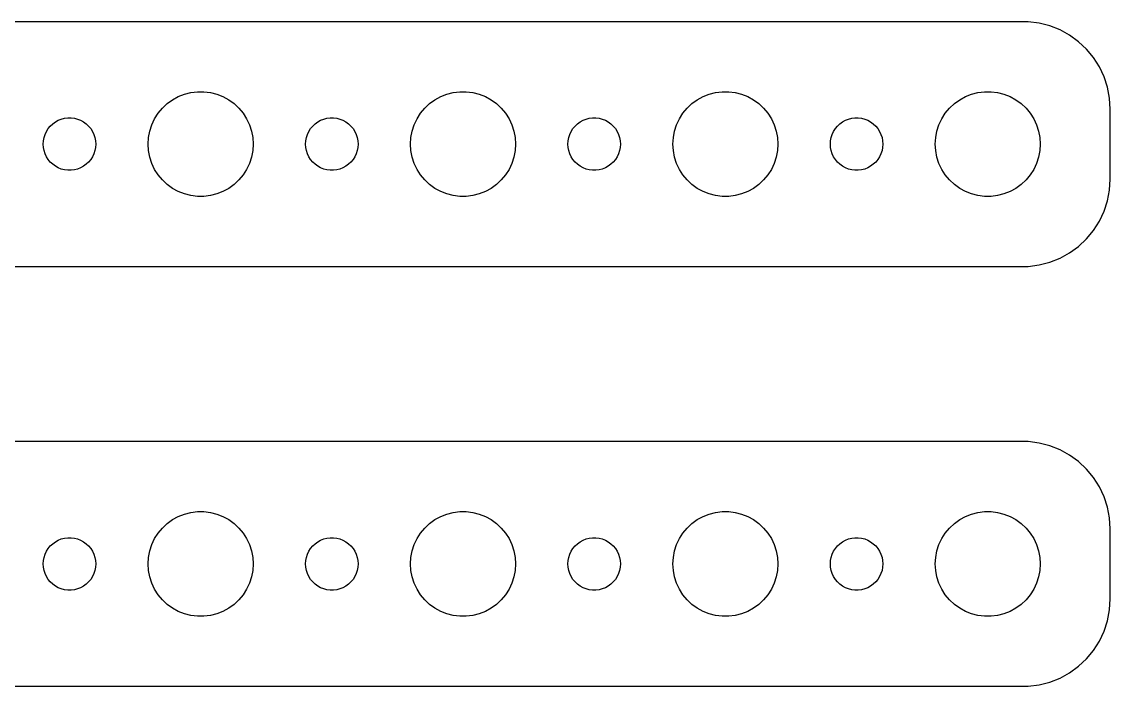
# Model space of a CAD drawing. Header units: metres. Extents: x -240 to 240, y 41 to 79.
# Drawn here: x 177.3 to 239.5, y 41 to 79 of the extents above; entities that cross this region are included whole.
import ezdxf

# ---------------------------------------------------------------- set-up
doc = ezdxf.new("R2010")
doc.units = ezdxf.units.M

msp = doc.modelspace()

# ---------------------------------------------------------------- linework, layer by layer
for p, q in [((234.814, 78.9901), (-234.814, 78.9901)), ((235.437, 78.9114), (234.814, 78.9901)), ((236.045, 78.7553), (235.437, 78.9114)), ((236.629, 78.5241), (236.045, 78.7553)), ((237.179, 78.2216), (236.629, 78.5241)), ((237.687, 77.8526), (237.179, 78.2216)), ((238.145, 77.4227), (237.687, 77.8526)), ((238.545, 76.9389), (238.145, 77.4227)), ((238.882, 76.4088), (238.545, 76.9389)), ((239.149, 75.8406), (238.882, 76.4088)), ((239.343, 75.2434), (239.149, 75.8406)), ((185.893, 74.533), (186.223, 74.7145)), ((186.223, 74.7145), (186.573, 74.8532)), ((186.573, 74.8532), (186.938, 74.9469)), ((186.938, 74.9469), (187.312, 74.9941)), ((187.312, 74.9941), (187.688, 74.9941)), ((187.688, 74.9941), (188.062, 74.9469)), ((188.062, 74.9469), (188.427, 74.8532)), ((188.427, 74.8532), (188.777, 74.7145)), ((188.777, 74.7145), (189.107, 74.533)), ((200.893, 74.533), (201.223, 74.7145)), ((201.223, 74.7145), (201.573, 74.8532)), ((201.573, 74.8532), (201.938, 74.9469)), ((201.938, 74.9469), (202.312, 74.9941)), ((202.312, 74.9941), (202.688, 74.9941)), ((202.688, 74.9941), (203.062, 74.9469)), ((203.062, 74.9469), (203.427, 74.8532)), ((203.427, 74.8532), (203.777, 74.7145)), ((203.777, 74.7145), (204.107, 74.533)), ((215.893, 74.533), (216.223, 74.7145)), ((216.223, 74.7145), (216.573, 74.8532)), ((216.573, 74.8532), (216.938, 74.9469)), ((216.938, 74.9469), (217.312, 74.9941)), ((217.312, 74.9941), (217.688, 74.9941)), ((217.688, 74.9941), (218.062, 74.9469)), ((218.062, 74.9469), (218.427, 74.8532)), ((218.427, 74.8532), (218.777, 74.7145)), ((218.777, 74.7145), (219.107, 74.533)), ((230.893, 74.533), (231.223, 74.7145)), ((231.223, 74.7145), (231.573, 74.8532)), ((231.573, 74.8532), (231.938, 74.9469)), ((231.938, 74.9469), (232.312, 74.9941)), ((232.312, 74.9941), (232.688, 74.9941)), ((232.688, 74.9941), (233.062, 74.9469)), ((233.062, 74.9469), (233.427, 74.8532)), ((233.427, 74.8532), (233.777, 74.7145)), ((233.777, 74.7145), (234.107, 74.533)), ((239.461, 74.6267), (239.343, 75.2434)), ((185.073, 73.7634), (185.313, 74.0536)), ((185.313, 74.0536), (185.588, 74.3115)), ((185.588, 74.3115), (185.893, 74.533)), ((189.107, 74.533), (189.412, 74.3115)), ((189.412, 74.3115), (189.687, 74.0536)), ((189.687, 74.0536), (189.927, 73.7634)), ((200.073, 73.7634), (200.313, 74.0536)), ((200.313, 74.0536), (200.588, 74.3115)), ((200.588, 74.3115), (200.893, 74.533)), ((204.107, 74.533), (204.412, 74.3115)), ((204.412, 74.3115), (204.687, 74.0536)), ((204.687, 74.0536), (204.927, 73.7634)), ((215.073, 73.7634), (215.313, 74.0536)), ((215.313, 74.0536), (215.588, 74.3115)), ((215.588, 74.3115), (215.893, 74.533)), ((219.107, 74.533), (219.412, 74.3115)), ((219.412, 74.3115), (219.687, 74.0536)), ((219.687, 74.0536), (219.927, 73.7634)), ((230.073, 73.7634), (230.313, 74.0536)), ((230.313, 74.0536), (230.588, 74.3115)), ((230.588, 74.3115), (230.893, 74.533)), ((234.107, 74.533), (234.412, 74.3115)), ((234.412, 74.3115), (234.687, 74.0536)), ((234.687, 74.0536), (234.927, 73.7634)), ((239.5, 74), (239.461, 74.6267)), ((179.361, 73.3572), (179.536, 73.4266)), ((179.536, 73.4266), (179.719, 73.4734)), ((179.719, 73.4734), (179.906, 73.497)), ((179.906, 73.497), (180.094, 73.497)), ((180.094, 73.497), (180.281, 73.4734)), ((180.281, 73.4734), (180.464, 73.4266)), ((180.464, 73.4266), (180.639, 73.3572)), ((184.711, 73.1044), (184.871, 73.4453)), ((184.871, 73.4453), (185.073, 73.7634)), ((189.927, 73.7634), (190.129, 73.4453)), ((190.129, 73.4453), (190.289, 73.1044)), ((194.361, 73.3572), (194.536, 73.4266)), ((194.536, 73.4266), (194.719, 73.4734)), ((194.719, 73.4734), (194.906, 73.497)), ((194.906, 73.497), (195.094, 73.497)), ((195.094, 73.497), (195.281, 73.4734)), ((195.281, 73.4734), (195.464, 73.4266)), ((195.464, 73.4266), (195.639, 73.3572)), ((199.711, 73.1044), (199.871, 73.4453)), ((199.871, 73.4453), (200.073, 73.7634)), ((204.927, 73.7634), (205.129, 73.4453)), ((205.129, 73.4453), (205.289, 73.1044)), ((209.361, 73.3572), (209.536, 73.4266)), ((209.536, 73.4266), (209.719, 73.4734)), ((209.719, 73.4734), (209.906, 73.497)), ((209.906, 73.497), (210.094, 73.497)), ((210.094, 73.497), (210.281, 73.4734)), ((210.281, 73.4734), (210.464, 73.4266)), ((210.464, 73.4266), (210.639, 73.3572)), ((214.711, 73.1044), (214.871, 73.4453)), ((214.871, 73.4453), (215.073, 73.7634)), ((219.927, 73.7634), (220.129, 73.4453)), ((220.129, 73.4453), (220.289, 73.1044)), ((224.361, 73.3572), (224.536, 73.4266)), ((224.536, 73.4266), (224.719, 73.4734)), ((224.719, 73.4734), (224.906, 73.497)), ((224.906, 73.497), (225.094, 73.497)), ((225.094, 73.497), (225.281, 73.4734)), ((225.281, 73.4734), (225.464, 73.4266)), ((225.464, 73.4266), (225.639, 73.3572)), ((229.711, 73.1044), (229.871, 73.4453)), ((229.871, 73.4453), (230.073, 73.7634)), ((234.927, 73.7634), (235.129, 73.4453)), ((235.129, 73.4453), (235.289, 73.1044)), ((239.5, 70), (239.5, 74)), ((178.686, 72.7226), (178.786, 72.8817)), ((178.786, 72.8817), (178.907, 73.0268)), ((178.907, 73.0268), (179.044, 73.1558)), ((179.044, 73.1558), (179.196, 73.2665)), ((179.196, 73.2665), (179.361, 73.3572)), ((180.639, 73.3572), (180.804, 73.2665)), ((180.804, 73.2665), (180.956, 73.1558)), ((180.956, 73.1558), (181.093, 73.0268)), ((181.093, 73.0268), (181.214, 72.8817)), ((181.214, 72.8817), (181.314, 72.7226)), ((184.594, 72.7461), (184.711, 73.1044)), ((190.289, 73.1044), (190.406, 72.7461)), ((193.686, 72.7226), (193.786, 72.8817)), ((193.786, 72.8817), (193.907, 73.0268)), ((193.907, 73.0268), (194.044, 73.1558)), ((194.044, 73.1558), (194.196, 73.2665)), ((194.196, 73.2665), (194.361, 73.3572)), ((195.639, 73.3572), (195.804, 73.2665)), ((195.804, 73.2665), (195.956, 73.1558)), ((195.956, 73.1558), (196.093, 73.0268)), ((196.093, 73.0268), (196.214, 72.8817)), ((196.214, 72.8817), (196.314, 72.7226)), ((199.594, 72.7461), (199.711, 73.1044)), ((205.289, 73.1044), (205.406, 72.7461)), ((208.686, 72.7226), (208.786, 72.8817)), ((208.786, 72.8817), (208.907, 73.0268)), ((208.907, 73.0268), (209.044, 73.1558)), ((209.044, 73.1558), (209.196, 73.2665)), ((209.196, 73.2665), (209.361, 73.3572)), ((210.639, 73.3572), (210.804, 73.2665)), ((210.804, 73.2665), (210.956, 73.1558)), ((210.956, 73.1558), (211.093, 73.0268)), ((211.093, 73.0268), (211.214, 72.8817)), ((211.214, 72.8817), (211.314, 72.7226)), ((214.594, 72.7461), (214.711, 73.1044)), ((220.289, 73.1044), (220.406, 72.7461)), ((223.686, 72.7226), (223.786, 72.8817)), ((223.786, 72.8817), (223.907, 73.0268)), ((223.907, 73.0268), (224.044, 73.1558)), ((224.044, 73.1558), (224.196, 73.2665)), ((224.196, 73.2665), (224.361, 73.3572)), ((225.639, 73.3572), (225.804, 73.2665)), ((225.804, 73.2665), (225.956, 73.1558)), ((225.956, 73.1558), (226.093, 73.0268)), ((226.093, 73.0268), (226.214, 72.8817)), ((226.214, 72.8817), (226.314, 72.7226)), ((229.594, 72.7461), (229.711, 73.1044)), ((235.289, 73.1044), (235.406, 72.7461)), ((178.5, 72), (178.512, 72.188)), ((178.512, 72.188), (178.547, 72.373)), ((178.547, 72.373), (178.605, 72.5522)), ((178.605, 72.5522), (178.686, 72.7226)), ((181.314, 72.7226), (181.395, 72.5522)), ((181.395, 72.5522), (181.453, 72.373)), ((181.453, 72.373), (181.488, 72.188)), ((181.488, 72.188), (181.5, 72)), ((184.5, 72), (184.524, 72.376)), ((184.524, 72.376), (184.594, 72.7461)), ((190.406, 72.7461), (190.476, 72.376)), ((190.476, 72.376), (190.5, 72)), ((193.5, 72), (193.512, 72.188)), ((193.512, 72.188), (193.547, 72.373)), ((193.547, 72.373), (193.605, 72.5522)), ((193.605, 72.5522), (193.686, 72.7226)), ((196.314, 72.7226), (196.395, 72.5522)), ((196.395, 72.5522), (196.453, 72.373)), ((196.453, 72.373), (196.488, 72.188)), ((196.488, 72.188), (196.5, 72)), ((199.5, 72), (199.524, 72.376)), ((199.524, 72.376), (199.594, 72.7461)), ((205.406, 72.7461), (205.476, 72.376)), ((205.476, 72.376), (205.5, 72)), ((208.5, 72), (208.512, 72.188)), ((208.512, 72.188), (208.547, 72.373)), ((208.547, 72.373), (208.605, 72.5522)), ((208.605, 72.5522), (208.686, 72.7226)), ((211.314, 72.7226), (211.395, 72.5522)), ((211.395, 72.5522), (211.453, 72.373)), ((211.453, 72.373), (211.488, 72.188)), ((211.488, 72.188), (211.5, 72)), ((214.5, 72), (214.524, 72.376)), ((214.524, 72.376), (214.594, 72.7461)), ((220.406, 72.7461), (220.476, 72.376)), ((220.476, 72.376), (220.5, 72)), ((223.5, 72), (223.512, 72.188)), ((223.512, 72.188), (223.547, 72.373)), ((223.547, 72.373), (223.605, 72.5522)), ((223.605, 72.5522), (223.686, 72.7226)), ((226.314, 72.7226), (226.395, 72.5522)), ((226.395, 72.5522), (226.453, 72.373)), ((226.453, 72.373), (226.488, 72.188)), ((226.488, 72.188), (226.5, 72)), ((229.5, 72), (229.524, 72.376)), ((229.524, 72.376), (229.594, 72.7461)), ((235.406, 72.7461), (235.476, 72.376)), ((235.476, 72.376), (235.5, 72)), ((178.512, 71.812), (178.5, 72)), ((178.547, 71.627), (178.512, 71.812)), ((178.605, 71.4478), (178.547, 71.627)), ((181.453, 71.627), (181.395, 71.4478)), ((181.488, 71.812), (181.453, 71.627)), ((181.5, 72), (181.488, 71.812)), ((184.524, 71.624), (184.5, 72)), ((184.594, 71.2539), (184.524, 71.624)), ((190.476, 71.624), (190.406, 71.2539)), ((190.5, 72), (190.476, 71.624)), ((193.512, 71.812), (193.5, 72)), ((193.547, 71.627), (193.512, 71.812)), ((193.605, 71.4478), (193.547, 71.627)), ((196.453, 71.627), (196.395, 71.4478)), ((196.488, 71.812), (196.453, 71.627)), ((196.5, 72), (196.488, 71.812)), ((199.524, 71.624), (199.5, 72)), ((199.594, 71.2539), (199.524, 71.624)), ((205.476, 71.624), (205.406, 71.2539)), ((205.5, 72), (205.476, 71.624)), ((208.512, 71.812), (208.5, 72)), ((208.547, 71.627), (208.512, 71.812)), ((208.605, 71.4478), (208.547, 71.627)), ((211.453, 71.627), (211.395, 71.4478)), ((211.488, 71.812), (211.453, 71.627)), ((211.5, 72), (211.488, 71.812)), ((214.524, 71.624), (214.5, 72)), ((214.594, 71.2539), (214.524, 71.624)), ((220.476, 71.624), (220.406, 71.2539)), ((220.5, 72), (220.476, 71.624)), ((223.512, 71.812), (223.5, 72)), ((223.547, 71.627), (223.512, 71.812)), ((223.605, 71.4478), (223.547, 71.627)), ((226.453, 71.627), (226.395, 71.4478)), ((226.488, 71.812), (226.453, 71.627)), ((226.5, 72), (226.488, 71.812)), ((229.524, 71.624), (229.5, 72)), ((229.594, 71.2539), (229.524, 71.624)), ((235.476, 71.624), (235.406, 71.2539)), ((235.5, 72), (235.476, 71.624)), ((178.686, 71.2774), (178.605, 71.4478)), ((178.786, 71.1183), (178.686, 71.2774)), ((178.907, 70.9732), (178.786, 71.1183)), ((179.044, 70.8442), (178.907, 70.9732)), ((181.093, 70.9732), (180.956, 70.8442)), ((181.214, 71.1183), (181.093, 70.9732)), ((181.314, 71.2774), (181.214, 71.1183)), ((181.395, 71.4478), (181.314, 71.2774)), ((184.711, 70.8956), (184.594, 71.2539)), ((190.406, 71.2539), (190.289, 70.8956)), ((193.686, 71.2774), (193.605, 71.4478)), ((193.786, 71.1183), (193.686, 71.2774)), ((193.907, 70.9732), (193.786, 71.1183)), ((194.044, 70.8442), (193.907, 70.9732)), ((196.093, 70.9732), (195.956, 70.8442)), ((196.214, 71.1183), (196.093, 70.9732)), ((196.314, 71.2774), (196.214, 71.1183)), ((196.395, 71.4478), (196.314, 71.2774)), ((199.711, 70.8956), (199.594, 71.2539)), ((205.406, 71.2539), (205.289, 70.8956)), ((208.686, 71.2774), (208.605, 71.4478)), ((208.786, 71.1183), (208.686, 71.2774)), ((208.907, 70.9732), (208.786, 71.1183)), ((209.044, 70.8442), (208.907, 70.9732)), ((211.093, 70.9732), (210.956, 70.8442)), ((211.214, 71.1183), (211.093, 70.9732)), ((211.314, 71.2774), (211.214, 71.1183)), ((211.395, 71.4478), (211.314, 71.2774)), ((214.711, 70.8956), (214.594, 71.2539)), ((220.406, 71.2539), (220.289, 70.8956)), ((223.686, 71.2774), (223.605, 71.4478)), ((223.786, 71.1183), (223.686, 71.2774)), ((223.907, 70.9732), (223.786, 71.1183)), ((224.044, 70.8442), (223.907, 70.9732)), ((226.093, 70.9732), (225.956, 70.8442)), ((226.214, 71.1183), (226.093, 70.9732)), ((226.314, 71.2774), (226.214, 71.1183)), ((226.395, 71.4478), (226.314, 71.2774)), ((229.711, 70.8956), (229.594, 71.2539)), ((235.406, 71.2539), (235.289, 70.8956)), ((179.196, 70.7335), (179.044, 70.8442)), ((179.361, 70.6428), (179.196, 70.7335)), ((179.536, 70.5734), (179.361, 70.6428)), ((179.719, 70.5266), (179.536, 70.5734)), ((179.906, 70.503), (179.719, 70.5266)), ((180.094, 70.503), (179.906, 70.503)), ((180.281, 70.5266), (180.094, 70.503)), ((180.464, 70.5734), (180.281, 70.5266)), ((180.639, 70.6428), (180.464, 70.5734)), ((180.804, 70.7335), (180.639, 70.6428)), ((180.956, 70.8442), (180.804, 70.7335)), ((184.871, 70.5547), (184.711, 70.8956)), ((185.073, 70.2366), (184.871, 70.5547)), ((190.129, 70.5547), (189.927, 70.2366)), ((190.289, 70.8956), (190.129, 70.5547)), ((194.196, 70.7335), (194.044, 70.8442)), ((194.361, 70.6428), (194.196, 70.7335)), ((194.536, 70.5734), (194.361, 70.6428)), ((194.719, 70.5266), (194.536, 70.5734)), ((194.906, 70.503), (194.719, 70.5266)), ((195.094, 70.503), (194.906, 70.503)), ((195.281, 70.5266), (195.094, 70.503)), ((195.464, 70.5734), (195.281, 70.5266)), ((195.639, 70.6428), (195.464, 70.5734)), ((195.804, 70.7335), (195.639, 70.6428)), ((195.956, 70.8442), (195.804, 70.7335)), ((199.871, 70.5547), (199.711, 70.8956)), ((200.073, 70.2366), (199.871, 70.5547)), ((205.129, 70.5547), (204.927, 70.2366)), ((205.289, 70.8956), (205.129, 70.5547)), ((209.196, 70.7335), (209.044, 70.8442)), ((209.361, 70.6428), (209.196, 70.7335)), ((209.536, 70.5734), (209.361, 70.6428)), ((209.719, 70.5266), (209.536, 70.5734)), ((209.906, 70.503), (209.719, 70.5266)), ((210.094, 70.503), (209.906, 70.503)), ((210.281, 70.5266), (210.094, 70.503)), ((210.464, 70.5734), (210.281, 70.5266)), ((210.639, 70.6428), (210.464, 70.5734)), ((210.804, 70.7335), (210.639, 70.6428)), ((210.956, 70.8442), (210.804, 70.7335)), ((214.871, 70.5547), (214.711, 70.8956)), ((215.073, 70.2366), (214.871, 70.5547)), ((220.129, 70.5547), (219.927, 70.2366)), ((220.289, 70.8956), (220.129, 70.5547)), ((224.196, 70.7335), (224.044, 70.8442)), ((224.361, 70.6428), (224.196, 70.7335)), ((224.536, 70.5734), (224.361, 70.6428)), ((224.719, 70.5266), (224.536, 70.5734)), ((224.906, 70.503), (224.719, 70.5266)), ((225.094, 70.503), (224.906, 70.503)), ((225.281, 70.5266), (225.094, 70.503)), ((225.464, 70.5734), (225.281, 70.5266)), ((225.639, 70.6428), (225.464, 70.5734)), ((225.804, 70.7335), (225.639, 70.6428)), ((225.956, 70.8442), (225.804, 70.7335)), ((229.871, 70.5547), (229.711, 70.8956)), ((230.073, 70.2366), (229.871, 70.5547)), ((235.129, 70.5547), (234.927, 70.2366)), ((235.289, 70.8956), (235.129, 70.5547)), ((185.313, 69.9464), (185.073, 70.2366)), ((185.588, 69.6885), (185.313, 69.9464)), ((189.687, 69.9464), (189.412, 69.6885)), ((189.927, 70.2366), (189.687, 69.9464)), ((200.313, 69.9464), (200.073, 70.2366)), ((200.588, 69.6885), (200.313, 69.9464)), ((204.687, 69.9464), (204.412, 69.6885)), ((204.927, 70.2366), (204.687, 69.9464)), ((215.313, 69.9464), (215.073, 70.2366)), ((215.588, 69.6885), (215.313, 69.9464)), ((219.687, 69.9464), (219.412, 69.6885)), ((219.927, 70.2366), (219.687, 69.9464)), ((230.313, 69.9464), (230.073, 70.2366)), ((230.588, 69.6885), (230.313, 69.9464)), ((234.687, 69.9464), (234.412, 69.6885)), ((234.927, 70.2366), (234.687, 69.9464)), ((239.461, 69.3733), (239.5, 70)), ((185.893, 69.467), (185.588, 69.6885)), ((186.223, 69.2855), (185.893, 69.467)), ((186.573, 69.1468), (186.223, 69.2855)), ((186.938, 69.0531), (186.573, 69.1468)), ((188.427, 69.1468), (188.062, 69.0531)), ((188.777, 69.2855), (188.427, 69.1468)), ((189.107, 69.467), (188.777, 69.2855)), ((189.412, 69.6885), (189.107, 69.467)), ((200.893, 69.467), (200.588, 69.6885)), ((201.223, 69.2855), (200.893, 69.467)), ((201.573, 69.1468), (201.223, 69.2855)), ((201.938, 69.0531), (201.573, 69.1468)), ((203.427, 69.1468), (203.062, 69.0531)), ((203.777, 69.2855), (203.427, 69.1468)), ((204.107, 69.467), (203.777, 69.2855)), ((204.412, 69.6885), (204.107, 69.467)), ((215.893, 69.467), (215.588, 69.6885)), ((216.223, 69.2855), (215.893, 69.467)), ((216.573, 69.1468), (216.223, 69.2855)), ((216.938, 69.0531), (216.573, 69.1468)), ((218.427, 69.1468), (218.062, 69.0531)), ((218.777, 69.2855), (218.427, 69.1468)), ((219.107, 69.467), (218.777, 69.2855)), ((219.412, 69.6885), (219.107, 69.467)), ((230.893, 69.467), (230.588, 69.6885)), ((231.223, 69.2855), (230.893, 69.467)), ((231.573, 69.1468), (231.223, 69.2855)), ((231.938, 69.0531), (231.573, 69.1468)), ((233.427, 69.1468), (233.062, 69.0531)), ((233.777, 69.2855), (233.427, 69.1468)), ((234.107, 69.467), (233.777, 69.2855)), ((234.412, 69.6885), (234.107, 69.467)), ((239.343, 68.7566), (239.461, 69.3733)), ((187.312, 69.0059), (186.938, 69.0531)), ((187.688, 69.0059), (187.312, 69.0059)), ((188.062, 69.0531), (187.688, 69.0059)), ((202.312, 69.0059), (201.938, 69.0531)), ((202.688, 69.0059), (202.312, 69.0059)), ((203.062, 69.0531), (202.688, 69.0059)), ((217.312, 69.0059), (216.938, 69.0531)), ((217.688, 69.0059), (217.312, 69.0059)), ((218.062, 69.0531), (217.688, 69.0059)), ((232.312, 69.0059), (231.938, 69.0531)), ((232.688, 69.0059), (232.312, 69.0059)), ((233.062, 69.0531), (232.688, 69.0059)), ((239.149, 68.1594), (239.343, 68.7566)), ((238.882, 67.5912), (239.149, 68.1594)), ((238.545, 67.0611), (238.882, 67.5912)), ((238.145, 66.5773), (238.545, 67.0611)), ((237.179, 65.7784), (237.687, 66.1474)), ((237.687, 66.1474), (238.145, 66.5773)), ((236.045, 65.2447), (236.629, 65.4759)), ((236.629, 65.4759), (237.179, 65.7784)), ((-234.814, 65.0099), (234.814, 65.0099)), ((234.814, 65.0099), (235.437, 65.0886)), ((235.437, 65.0886), (236.045, 65.2447)), ((234.814, 54.9901), (-234.814, 54.9901)), ((235.437, 54.9114), (234.814, 54.9901)), ((236.045, 54.7553), (235.437, 54.9114)), ((236.629, 54.5241), (236.045, 54.7553)), ((237.179, 54.2216), (236.629, 54.5241)), ((237.687, 53.8526), (237.179, 54.2216)), ((238.145, 53.4227), (237.687, 53.8526)), ((238.545, 52.9389), (238.145, 53.4227)), ((238.882, 52.4088), (238.545, 52.9389)), ((239.149, 51.8406), (238.882, 52.4088)), ((239.343, 51.2434), (239.149, 51.8406)), ((239.461, 50.6267), (239.343, 51.2434)), ((185.588, 50.3115), (185.893, 50.533)), ((185.893, 50.533), (186.223, 50.7145)), ((186.223, 50.7145), (186.573, 50.8532)), ((186.573, 50.8532), (186.938, 50.9469)), ((186.938, 50.9469), (187.312, 50.9941)), ((187.312, 50.9941), (187.688, 50.9941)), ((187.688, 50.9941), (188.062, 50.9469)), ((188.062, 50.9469), (188.427, 50.8532)), ((188.427, 50.8532), (188.777, 50.7145)), ((188.777, 50.7145), (189.107, 50.533)), ((189.107, 50.533), (189.412, 50.3115)), ((200.588, 50.3115), (200.893, 50.533)), ((200.893, 50.533), (201.223, 50.7145)), ((201.223, 50.7145), (201.573, 50.8532)), ((201.573, 50.8532), (201.938, 50.9469)), ((201.938, 50.9469), (202.312, 50.9941)), ((202.312, 50.9941), (202.688, 50.9941)), ((202.688, 50.9941), (203.062, 50.9469)), ((203.062, 50.9469), (203.427, 50.8532)), ((203.427, 50.8532), (203.777, 50.7145)), ((203.777, 50.7145), (204.107, 50.533)), ((204.107, 50.533), (204.412, 50.3115)), ((215.588, 50.3115), (215.893, 50.533)), ((215.893, 50.533), (216.223, 50.7145)), ((216.223, 50.7145), (216.573, 50.8532)), ((216.573, 50.8532), (216.938, 50.9469)), ((216.938, 50.9469), (217.312, 50.9941)), ((217.312, 50.9941), (217.688, 50.9941)), ((217.688, 50.9941), (218.062, 50.9469)), ((218.062, 50.9469), (218.427, 50.8532)), ((218.427, 50.8532), (218.777, 50.7145)), ((218.777, 50.7145), (219.107, 50.533)), ((219.107, 50.533), (219.412, 50.3115)), ((230.588, 50.3115), (230.893, 50.533)), ((230.893, 50.533), (231.223, 50.7145)), ((231.223, 50.7145), (231.573, 50.8532)), ((231.573, 50.8532), (231.938, 50.9469)), ((231.938, 50.9469), (232.312, 50.9941)), ((232.312, 50.9941), (232.688, 50.9941)), ((232.688, 50.9941), (233.062, 50.9469)), ((233.062, 50.9469), (233.427, 50.8532)), ((233.427, 50.8532), (233.777, 50.7145)), ((233.777, 50.7145), (234.107, 50.533)), ((234.107, 50.533), (234.412, 50.3115)), ((239.5, 50), (239.461, 50.6267)), ((185.073, 49.7634), (185.313, 50.0536)), ((185.313, 50.0536), (185.588, 50.3115)), ((189.412, 50.3115), (189.687, 50.0536)), ((189.687, 50.0536), (189.927, 49.7634)), ((200.073, 49.7634), (200.313, 50.0536)), ((200.313, 50.0536), (200.588, 50.3115)), ((204.412, 50.3115), (204.687, 50.0536)), ((204.687, 50.0536), (204.927, 49.7634)), ((215.073, 49.7634), (215.313, 50.0536)), ((215.313, 50.0536), (215.588, 50.3115)), ((219.412, 50.3115), (219.687, 50.0536)), ((219.687, 50.0536), (219.927, 49.7634)), ((230.073, 49.7634), (230.313, 50.0536)), ((230.313, 50.0536), (230.588, 50.3115)), ((234.412, 50.3115), (234.687, 50.0536)), ((234.687, 50.0536), (234.927, 49.7634)), ((239.5, 46), (239.5, 50)), ((179.044, 49.1558), (179.196, 49.2665)), ((179.196, 49.2665), (179.361, 49.3572)), ((179.361, 49.3572), (179.536, 49.4266)), ((179.536, 49.4266), (179.719, 49.4734)), ((179.719, 49.4734), (179.906, 49.497)), ((179.906, 49.497), (180.094, 49.497)), ((180.094, 49.497), (180.281, 49.4734)), ((180.281, 49.4734), (180.464, 49.4266)), ((180.464, 49.4266), (180.639, 49.3572)), ((180.639, 49.3572), (180.804, 49.2665)), ((180.804, 49.2665), (180.956, 49.1558)), ((184.711, 49.1044), (184.871, 49.4453)), ((184.871, 49.4453), (185.073, 49.7634)), ((189.927, 49.7634), (190.129, 49.4453)), ((190.129, 49.4453), (190.289, 49.1044)), ((194.044, 49.1558), (194.196, 49.2665)), ((194.196, 49.2665), (194.361, 49.3572)), ((194.361, 49.3572), (194.536, 49.4266)), ((194.536, 49.4266), (194.719, 49.4734)), ((194.719, 49.4734), (194.906, 49.497)), ((194.906, 49.497), (195.094, 49.497)), ((195.094, 49.497), (195.281, 49.4734)), ((195.281, 49.4734), (195.464, 49.4266)), ((195.464, 49.4266), (195.639, 49.3572)), ((195.639, 49.3572), (195.804, 49.2665)), ((195.804, 49.2665), (195.956, 49.1558)), ((199.711, 49.1044), (199.871, 49.4453)), ((199.871, 49.4453), (200.073, 49.7634)), ((204.927, 49.7634), (205.129, 49.4453)), ((205.129, 49.4453), (205.289, 49.1044)), ((209.044, 49.1558), (209.196, 49.2665)), ((209.196, 49.2665), (209.361, 49.3572)), ((209.361, 49.3572), (209.536, 49.4266)), ((209.536, 49.4266), (209.719, 49.4734)), ((209.719, 49.4734), (209.906, 49.497)), ((209.906, 49.497), (210.094, 49.497)), ((210.094, 49.497), (210.281, 49.4734)), ((210.281, 49.4734), (210.464, 49.4266)), ((210.464, 49.4266), (210.639, 49.3572)), ((210.639, 49.3572), (210.804, 49.2665)), ((210.804, 49.2665), (210.956, 49.1558)), ((214.711, 49.1044), (214.871, 49.4453)), ((214.871, 49.4453), (215.073, 49.7634)), ((219.927, 49.7634), (220.129, 49.4453)), ((220.129, 49.4453), (220.289, 49.1044)), ((224.044, 49.1558), (224.196, 49.2665)), ((224.196, 49.2665), (224.361, 49.3572)), ((224.361, 49.3572), (224.536, 49.4266)), ((224.536, 49.4266), (224.719, 49.4734)), ((224.719, 49.4734), (224.906, 49.497)), ((224.906, 49.497), (225.094, 49.497)), ((225.094, 49.497), (225.281, 49.4734)), ((225.281, 49.4734), (225.464, 49.4266)), ((225.464, 49.4266), (225.639, 49.3572)), ((225.639, 49.3572), (225.804, 49.2665)), ((225.804, 49.2665), (225.956, 49.1558)), ((229.711, 49.1044), (229.871, 49.4453)), ((229.871, 49.4453), (230.073, 49.7634)), ((234.927, 49.7634), (235.129, 49.4453)), ((235.129, 49.4453), (235.289, 49.1044)), ((178.547, 48.373), (178.605, 48.5522)), ((178.605, 48.5522), (178.686, 48.7226)), ((178.686, 48.7226), (178.786, 48.8817)), ((178.786, 48.8817), (178.907, 49.0268)), ((178.907, 49.0268), (179.044, 49.1558)), ((180.956, 49.1558), (181.093, 49.0268)), ((181.093, 49.0268), (181.214, 48.8817)), ((181.214, 48.8817), (181.314, 48.7226)), ((181.314, 48.7226), (181.395, 48.5522)), ((181.395, 48.5522), (181.453, 48.373)), ((184.524, 48.376), (184.594, 48.7461)), ((184.594, 48.7461), (184.711, 49.1044)), ((190.289, 49.1044), (190.406, 48.7461)), ((190.406, 48.7461), (190.476, 48.376)), ((193.547, 48.373), (193.605, 48.5522)), ((193.605, 48.5522), (193.686, 48.7226)), ((193.686, 48.7226), (193.786, 48.8817)), ((193.786, 48.8817), (193.907, 49.0268)), ((193.907, 49.0268), (194.044, 49.1558)), ((195.956, 49.1558), (196.093, 49.0268)), ((196.093, 49.0268), (196.214, 48.8817)), ((196.214, 48.8817), (196.314, 48.7226)), ((196.314, 48.7226), (196.395, 48.5522)), ((196.395, 48.5522), (196.453, 48.373)), ((199.524, 48.376), (199.594, 48.7461)), ((199.594, 48.7461), (199.711, 49.1044)), ((205.289, 49.1044), (205.406, 48.7461)), ((205.406, 48.7461), (205.476, 48.376)), ((208.547, 48.373), (208.605, 48.5522)), ((208.605, 48.5522), (208.686, 48.7226)), ((208.686, 48.7226), (208.786, 48.8817)), ((208.786, 48.8817), (208.907, 49.0268)), ((208.907, 49.0268), (209.044, 49.1558)), ((210.956, 49.1558), (211.093, 49.0268)), ((211.093, 49.0268), (211.214, 48.8817)), ((211.214, 48.8817), (211.314, 48.7226)), ((211.314, 48.7226), (211.395, 48.5522)), ((211.395, 48.5522), (211.453, 48.373)), ((214.524, 48.376), (214.594, 48.7461)), ((214.594, 48.7461), (214.711, 49.1044)), ((220.289, 49.1044), (220.406, 48.7461)), ((220.406, 48.7461), (220.476, 48.376)), ((223.547, 48.373), (223.605, 48.5522)), ((223.605, 48.5522), (223.686, 48.7226)), ((223.686, 48.7226), (223.786, 48.8817)), ((223.786, 48.8817), (223.907, 49.0268)), ((223.907, 49.0268), (224.044, 49.1558)), ((225.956, 49.1558), (226.093, 49.0268)), ((226.093, 49.0268), (226.214, 48.8817)), ((226.214, 48.8817), (226.314, 48.7226)), ((226.314, 48.7226), (226.395, 48.5522)), ((226.395, 48.5522), (226.453, 48.373)), ((229.524, 48.376), (229.594, 48.7461)), ((229.594, 48.7461), (229.711, 49.1044)), ((235.289, 49.1044), (235.406, 48.7461)), ((235.406, 48.7461), (235.476, 48.376)), ((178.5, 48), (178.512, 48.188)), ((178.512, 47.812), (178.5, 48)), ((178.512, 48.188), (178.547, 48.373)), ((181.453, 48.373), (181.488, 48.188)), ((181.488, 48.188), (181.5, 48)), ((181.5, 48), (181.488, 47.812)), ((184.5, 48), (184.524, 48.376)), ((184.524, 47.624), (184.5, 48)), ((190.476, 48.376), (190.5, 48)), ((190.5, 48), (190.476, 47.624)), ((193.5, 48), (193.512, 48.188)), ((193.512, 47.812), (193.5, 48)), ((193.512, 48.188), (193.547, 48.373)), ((196.453, 48.373), (196.488, 48.188)), ((196.488, 48.188), (196.5, 48)), ((196.5, 48), (196.488, 47.812)), ((199.5, 48), (199.524, 48.376)), ((199.524, 47.624), (199.5, 48)), ((205.476, 48.376), (205.5, 48)), ((205.5, 48), (205.476, 47.624)), ((208.5, 48), (208.512, 48.188)), ((208.512, 47.812), (208.5, 48)), ((208.512, 48.188), (208.547, 48.373)), ((211.453, 48.373), (211.488, 48.188)), ((211.488, 48.188), (211.5, 48)), ((211.5, 48), (211.488, 47.812)), ((214.5, 48), (214.524, 48.376)), ((214.524, 47.624), (214.5, 48)), ((220.476, 48.376), (220.5, 48)), ((220.5, 48), (220.476, 47.624)), ((223.5, 48), (223.512, 48.188)), ((223.512, 47.812), (223.5, 48)), ((223.512, 48.188), (223.547, 48.373)), ((226.453, 48.373), (226.488, 48.188)), ((226.488, 48.188), (226.5, 48)), ((226.5, 48), (226.488, 47.812)), ((229.5, 48), (229.524, 48.376)), ((229.524, 47.624), (229.5, 48)), ((235.476, 48.376), (235.5, 48)), ((235.5, 48), (235.476, 47.624)), ((178.547, 47.627), (178.512, 47.812)), ((178.605, 47.4478), (178.547, 47.627)), ((178.686, 47.2774), (178.605, 47.4478)), ((181.395, 47.4478), (181.314, 47.2774)), ((181.453, 47.627), (181.395, 47.4478)), ((181.488, 47.812), (181.453, 47.627)), ((184.594, 47.2539), (184.524, 47.624)), ((190.476, 47.624), (190.406, 47.2539)), ((193.547, 47.627), (193.512, 47.812)), ((193.605, 47.4478), (193.547, 47.627)), ((193.686, 47.2774), (193.605, 47.4478)), ((196.395, 47.4478), (196.314, 47.2774)), ((196.453, 47.627), (196.395, 47.4478)), ((196.488, 47.812), (196.453, 47.627)), ((199.594, 47.2539), (199.524, 47.624)), ((205.476, 47.624), (205.406, 47.2539)), ((208.547, 47.627), (208.512, 47.812)), ((208.605, 47.4478), (208.547, 47.627)), ((208.686, 47.2774), (208.605, 47.4478)), ((211.395, 47.4478), (211.314, 47.2774)), ((211.453, 47.627), (211.395, 47.4478)), ((211.488, 47.812), (211.453, 47.627)), ((214.594, 47.2539), (214.524, 47.624)), ((220.476, 47.624), (220.406, 47.2539)), ((223.547, 47.627), (223.512, 47.812)), ((223.605, 47.4478), (223.547, 47.627)), ((223.686, 47.2774), (223.605, 47.4478)), ((226.395, 47.4478), (226.314, 47.2774)), ((226.453, 47.627), (226.395, 47.4478)), ((226.488, 47.812), (226.453, 47.627)), ((229.594, 47.2539), (229.524, 47.624)), ((235.476, 47.624), (235.406, 47.2539)), ((178.786, 47.1183), (178.686, 47.2774)), ((178.907, 46.9732), (178.786, 47.1183)), ((179.044, 46.8442), (178.907, 46.9732)), ((179.196, 46.7335), (179.044, 46.8442)), ((179.361, 46.6428), (179.196, 46.7335)), ((180.804, 46.7335), (180.639, 46.6428)), ((180.956, 46.8442), (180.804, 46.7335)), ((181.093, 46.9732), (180.956, 46.8442)), ((181.214, 47.1183), (181.093, 46.9732)), ((181.314, 47.2774), (181.214, 47.1183)), ((184.711, 46.8956), (184.594, 47.2539)), ((184.871, 46.5547), (184.711, 46.8956)), ((190.289, 46.8956), (190.129, 46.5547)), ((190.406, 47.2539), (190.289, 46.8956)), ((193.786, 47.1183), (193.686, 47.2774)), ((193.907, 46.9732), (193.786, 47.1183)), ((194.044, 46.8442), (193.907, 46.9732)), ((194.196, 46.7335), (194.044, 46.8442)), ((194.361, 46.6428), (194.196, 46.7335)), ((195.804, 46.7335), (195.639, 46.6428)), ((195.956, 46.8442), (195.804, 46.7335)), ((196.093, 46.9732), (195.956, 46.8442)), ((196.214, 47.1183), (196.093, 46.9732)), ((196.314, 47.2774), (196.214, 47.1183)), ((199.711, 46.8956), (199.594, 47.2539)), ((199.871, 46.5547), (199.711, 46.8956)), ((205.289, 46.8956), (205.129, 46.5547)), ((205.406, 47.2539), (205.289, 46.8956)), ((208.786, 47.1183), (208.686, 47.2774)), ((208.907, 46.9732), (208.786, 47.1183)), ((209.044, 46.8442), (208.907, 46.9732)), ((209.196, 46.7335), (209.044, 46.8442)), ((209.361, 46.6428), (209.196, 46.7335)), ((210.804, 46.7335), (210.639, 46.6428)), ((210.956, 46.8442), (210.804, 46.7335)), ((211.093, 46.9732), (210.956, 46.8442)), ((211.214, 47.1183), (211.093, 46.9732)), ((211.314, 47.2774), (211.214, 47.1183)), ((214.711, 46.8956), (214.594, 47.2539)), ((214.871, 46.5547), (214.711, 46.8956)), ((220.289, 46.8956), (220.129, 46.5547)), ((220.406, 47.2539), (220.289, 46.8956)), ((223.786, 47.1183), (223.686, 47.2774)), ((223.907, 46.9732), (223.786, 47.1183)), ((224.044, 46.8442), (223.907, 46.9732)), ((224.196, 46.7335), (224.044, 46.8442)), ((224.361, 46.6428), (224.196, 46.7335)), ((225.804, 46.7335), (225.639, 46.6428)), ((225.956, 46.8442), (225.804, 46.7335)), ((226.093, 46.9732), (225.956, 46.8442)), ((226.214, 47.1183), (226.093, 46.9732)), ((226.314, 47.2774), (226.214, 47.1183)), ((229.711, 46.8956), (229.594, 47.2539)), ((229.871, 46.5547), (229.711, 46.8956)), ((235.289, 46.8956), (235.129, 46.5547)), ((235.406, 47.2539), (235.289, 46.8956)), ((179.536, 46.5734), (179.361, 46.6428)), ((179.719, 46.5266), (179.536, 46.5734)), ((179.906, 46.503), (179.719, 46.5266)), ((180.094, 46.503), (179.906, 46.503)), ((180.281, 46.5266), (180.094, 46.503)), ((180.464, 46.5734), (180.281, 46.5266)), ((180.639, 46.6428), (180.464, 46.5734)), ((185.073, 46.2366), (184.871, 46.5547)), ((185.313, 45.9464), (185.073, 46.2366)), ((189.927, 46.2366), (189.687, 45.9464)), ((190.129, 46.5547), (189.927, 46.2366)), ((194.536, 46.5734), (194.361, 46.6428)), ((194.719, 46.5266), (194.536, 46.5734)), ((194.906, 46.503), (194.719, 46.5266)), ((195.094, 46.503), (194.906, 46.503)), ((195.281, 46.5266), (195.094, 46.503)), ((195.464, 46.5734), (195.281, 46.5266)), ((195.639, 46.6428), (195.464, 46.5734)), ((200.073, 46.2366), (199.871, 46.5547)), ((200.313, 45.9464), (200.073, 46.2366)), ((204.927, 46.2366), (204.687, 45.9464)), ((205.129, 46.5547), (204.927, 46.2366)), ((209.536, 46.5734), (209.361, 46.6428)), ((209.719, 46.5266), (209.536, 46.5734)), ((209.906, 46.503), (209.719, 46.5266)), ((210.094, 46.503), (209.906, 46.503)), ((210.281, 46.5266), (210.094, 46.503)), ((210.464, 46.5734), (210.281, 46.5266)), ((210.639, 46.6428), (210.464, 46.5734)), ((215.073, 46.2366), (214.871, 46.5547)), ((215.313, 45.9464), (215.073, 46.2366)), ((219.927, 46.2366), (219.687, 45.9464)), ((220.129, 46.5547), (219.927, 46.2366)), ((224.536, 46.5734), (224.361, 46.6428)), ((224.719, 46.5266), (224.536, 46.5734)), ((224.906, 46.503), (224.719, 46.5266)), ((225.094, 46.503), (224.906, 46.503)), ((225.281, 46.5266), (225.094, 46.503)), ((225.464, 46.5734), (225.281, 46.5266)), ((225.639, 46.6428), (225.464, 46.5734)), ((230.073, 46.2366), (229.871, 46.5547)), ((230.313, 45.9464), (230.073, 46.2366)), ((234.927, 46.2366), (234.687, 45.9464)), ((235.129, 46.5547), (234.927, 46.2366)), ((185.588, 45.6885), (185.313, 45.9464)), ((185.893, 45.467), (185.588, 45.6885)), ((186.223, 45.2855), (185.893, 45.467)), ((189.107, 45.467), (188.777, 45.2855)), ((189.412, 45.6885), (189.107, 45.467)), ((189.687, 45.9464), (189.412, 45.6885)), ((200.588, 45.6885), (200.313, 45.9464)), ((200.893, 45.467), (200.588, 45.6885)), ((201.223, 45.2855), (200.893, 45.467)), ((204.107, 45.467), (203.777, 45.2855)), ((204.412, 45.6885), (204.107, 45.467)), ((204.687, 45.9464), (204.412, 45.6885)), ((215.588, 45.6885), (215.313, 45.9464)), ((215.893, 45.467), (215.588, 45.6885)), ((216.223, 45.2855), (215.893, 45.467)), ((219.107, 45.467), (218.777, 45.2855)), ((219.412, 45.6885), (219.107, 45.467)), ((219.687, 45.9464), (219.412, 45.6885)), ((230.588, 45.6885), (230.313, 45.9464)), ((230.893, 45.467), (230.588, 45.6885)), ((231.223, 45.2855), (230.893, 45.467)), ((234.107, 45.467), (233.777, 45.2855)), ((234.412, 45.6885), (234.107, 45.467)), ((234.687, 45.9464), (234.412, 45.6885)), ((239.461, 45.3733), (239.5, 46)), ((186.573, 45.1468), (186.223, 45.2855)), ((186.938, 45.0531), (186.573, 45.1468)), ((187.312, 45.0059), (186.938, 45.0531)), ((187.688, 45.0059), (187.312, 45.0059)), ((188.062, 45.0531), (187.688, 45.0059)), ((188.427, 45.1468), (188.062, 45.0531)), ((188.777, 45.2855), (188.427, 45.1468)), ((201.573, 45.1468), (201.223, 45.2855)), ((201.938, 45.0531), (201.573, 45.1468)), ((202.312, 45.0059), (201.938, 45.0531)), ((202.688, 45.0059), (202.312, 45.0059)), ((203.062, 45.0531), (202.688, 45.0059)), ((203.427, 45.1468), (203.062, 45.0531)), ((203.777, 45.2855), (203.427, 45.1468)), ((216.573, 45.1468), (216.223, 45.2855)), ((216.938, 45.0531), (216.573, 45.1468)), ((217.312, 45.0059), (216.938, 45.0531)), ((217.688, 45.0059), (217.312, 45.0059)), ((218.062, 45.0531), (217.688, 45.0059)), ((218.427, 45.1468), (218.062, 45.0531)), ((218.777, 45.2855), (218.427, 45.1468)), ((231.573, 45.1468), (231.223, 45.2855)), ((231.938, 45.0531), (231.573, 45.1468)), ((232.312, 45.0059), (231.938, 45.0531)), ((232.688, 45.0059), (232.312, 45.0059)), ((233.062, 45.0531), (232.688, 45.0059)), ((233.427, 45.1468), (233.062, 45.0531)), ((233.777, 45.2855), (233.427, 45.1468)), ((239.343, 44.7566), (239.461, 45.3733)), ((239.149, 44.1594), (239.343, 44.7566)), ((238.545, 43.0611), (238.882, 43.5912)), ((238.882, 43.5912), (239.149, 44.1594)), ((238.145, 42.5773), (238.545, 43.0611)), ((237.687, 42.1474), (238.145, 42.5773)), ((236.629, 41.4759), (237.179, 41.7784)), ((237.179, 41.7784), (237.687, 42.1474)), ((234.814, 41.0099), (235.437, 41.0886)), ((235.437, 41.0886), (236.045, 41.2447)), ((236.045, 41.2447), (236.629, 41.4759)), ((-234.814, 41.0099), (234.814, 41.0099))]:
    msp.add_line(p, q)

doc.saveas('drawing.dxf')
